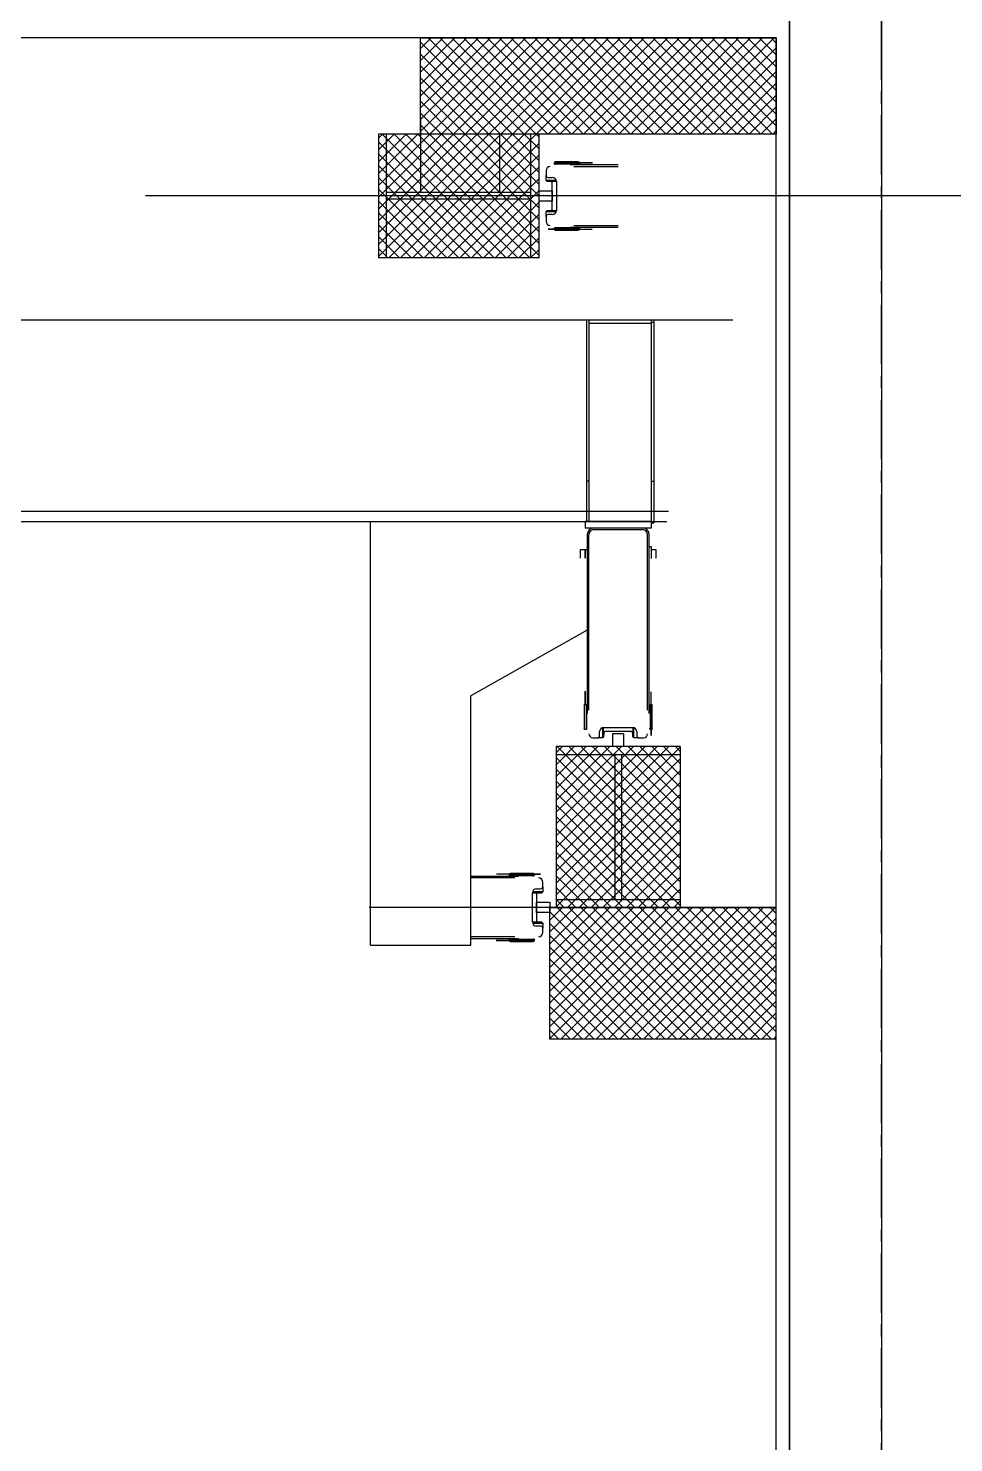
# Model space of a CAD drawing. Extents: x -599358 to 2865263, y -1062760 to 486533.
# Drawn here: x 1041848 to 1045361, y -676710 to -671342 of the extents above; entities that cross this region are included whole.
import ezdxf

# ---------------------------------------------------------------- set-up
doc = ezdxf.new("R2010")
doc.units = 0
for name, pattern in [('CENTER', [2, 1.25, -0.25, 0.25, -0.25]), ('DASH', [0.35, 0.25, -0.1]), ('DOTE', [2.42, 2, -0.2, 0.02, -0.2])]:
    doc.linetypes.add(name, pattern=pattern)
for name, color, linetype in [('A-AXIS-DOTE', 14, 'DOTE'), ('A-LIN-V', 9, 'Continuous'), ('COLUMN', 9, 'Continuous'), ('DOTE', 1, 'CENTER'), ('FAG16-10.01MA1-被', 7, 'Continuous'), ('FAG16-10.02MA1-被', 7, 'Continuous'), ('FAG16-10MA1-端梁结构', 7, 'Continuous'), ('FAG16-20.02MA1-轴', 7, 'Continuous'), ('FHSGH10105-主梁-01', 7, 'Continuous'), ('FHSGH10105-主梁-02', 7, 'Continuous'), ('FHSGH10105-主梁-04', 7, 'Continuous'), ('FHSGH10105-主梁-06', 7, 'Continuous'), ('端盖', 7, 'Continuous'), ('连接板', 7, 'Continuous')]:
    doc.layers.add(name, color=color, linetype=linetype)
pattern_1 = [(45, (2598370.4, 945.04), (-22.4506403, 22.4506403), []), (135, (2598370.4, 945.04), (-22.4506403, -22.4506403), [])]

# ---------------------------------------------------------------- blocks, each defined once
blk = doc.blocks.new('55555555rrrrrr-M')
at = {"layer": 'A-LIN-V'}
h = blk.add_hatch(dxfattribs=at)
h.set_pattern_fill('ANSI37', color=9, scale=20)
h.set_pattern_definition(pattern_1)
h.paths.add_polyline_path([(1524725, 578627.5), (1526075.4, 578627.5), (1526075.4, 578992.5), (1524725, 578992.5)])
h = blk.add_hatch(dxfattribs=at)
h.set_pattern_fill('ANSI37', color=9, scale=20)
h.set_pattern_definition(pattern_1)
h.paths.add_polyline_path([(1524565, 578157.5), (1525175, 578157.5), (1525175, 578627.5), (1524565, 578627.5)])
h = blk.add_hatch(dxfattribs=at)
h.set_pattern_fill('ANSI37', color=9, scale=20)
h.set_pattern_definition([(45, (2598370.4, 945.04), (-22.4506403, 22.4506403), []), (135, (2598370.4, 945.04), (-22.4506403, -22.4506403), [])])
h.paths.add_polyline_path([(1525239.7, 575692.5), (1525711.1, 575692.5), (1525711.1, 576302.5), (1525239.7, 576302.5)])
h = blk.add_hatch(dxfattribs=at)
h.set_pattern_fill('ANSI37', color=9, scale=20)
h.set_pattern_definition([(45, (2598370.4, 335.04), (-22.4506403, 22.4506403), []), (135, (2598370.4, 335.04), (-22.4506403, -22.4506403), [])])
h.paths.add_polyline_path([(1525215.4, 575192.5), (1526075.4, 575192.5), (1526075.4, 575692.5), (1525215.4, 575692.5)])
at = {"color": 2, "linetype": 'DASH'}
for p, q in [((1526075.4, 578992.5), (1519725.4, 578992.5)), ((1526075.4, 569227.5), (1526075.4, 578992.5))]:
    blk.add_line(p, q, dxfattribs=at)
at = {"color": 2, "ltscale": 0.5}
for p, q in [((1524565, 578627.5), (1524565, 578157.5)), ((1525143.6, 578157.5), (1525143.6, 578627.5)), ((1525175, 578157.5), (1525175, 578627.5)), ((1525143.6, 578405.1), (1524595, 578405.1)), ((1525143.6, 578379.9), (1524595, 578379.9)), ((1525711.1, 576302.5), (1525239.7, 576302.5)), ((1525239.7, 576302.5), (1525239.7, 576271.1)), ((1525711.1, 576302.5), (1525711.1, 576271.1)), ((1525711.1, 576271.1), (1525239.7, 576271.1)), ((1525239.7, 576271.1), (1525239.7, 575722.5)), ((1525462.8, 576271.1), (1525462.8, 575722.5)), ((1525488, 576271.1), (1525488, 575722.5)), ((1525711.1, 576271.1), (1525711.1, 575722.5)), ((1525239.7, 575722.5), (1525711.1, 575722.5)), ((1525239.7, 575722.5), (1525239.7, 575691.1)), ((1525239.7, 575692.5), (1525711.1, 575692.5)), ((1525711.1, 575722.5), (1525711.1, 575691.1))]:
    blk.add_line(p, q, dxfattribs=at)
at = {"color": 2, "linetype": 'DASH'}
for points in [[(1527525.4, 578392.5), (1523680.4, 578392.5)], [(1526075.4, 575692.5), (1524530.4, 575692.5)]]:
    blk.add_lwpolyline(points, dxfattribs=at)
at = {"color": 2, "ltscale": 0.5}
for points in [[(1524535.4, 575549.6), (1524535.4, 577157.5)], [(1525357.5, 576745), (1524915.4, 576495)], [(1524915.4, 575549.6), (1524915.4, 576495)], [(1526075.4, 575192.5), (1525215.4, 575192.5), (1525215.4, 575692.5), (1526075.4, 575692.5)]]:
    blk.add_lwpolyline(points, dxfattribs=at)
at = {"layer": 'A-AXIS-DOTE', "color": 2}
for points in [[(1525225, 578412.5), (1525225, 578372.5), (1525175, 578372.5), (1525175, 578412.5)], [(1525455.4, 576352.5), (1525495.4, 576352.5), (1525495.4, 576302.5), (1525455.4, 576302.5)], [(1525165.4, 575672.5), (1525165.4, 575712.5), (1525215.4, 575712.5), (1525215.4, 575672.5)]]:
    blk.add_lwpolyline(points, close=True, dxfattribs=at)
at = {"layer": 'A-LIN-V', "color": 2}
for p, q in [((1525175, 578627.5), (1524565, 578627.5)), ((1524595, 578627.5), (1524595, 578157.5)), ((1525175, 578157.5), (1524565, 578157.5))]:
    blk.add_line(p, q, dxfattribs=at)
blk.add_lwpolyline([(1526075.4, 578627.5), (1524725, 578627.5), (1524725, 578992.5), (1526075.4, 578992.5)], close=True, dxfattribs=at)
for points in [[(1524725, 578692.5), (1524725, 578405.1)], [(1525025, 578627.5), (1525025, 578405.1)]]:
    blk.add_lwpolyline(points, dxfattribs=at)
at = {"layer": 'FAG16-10.01MA1-被', "color": 2, "linetype": 'Continuous'}
for p, q in [((1525201.4, 578451.8), (1525201.4, 578471.1)), ((1525240.1, 578451.8), (1525201.4, 578451.8)), ((1525204.6, 578448.3), (1525201.4, 578451.8)), ((1525204.6, 578448.3), (1525240.7, 578448.3)), ((1525220.5, 578447.5), (1525204.6, 578448.3)), ((1525225, 578342.2), (1525225, 578442.8)), ((1525201.4, 578333.3), (1525204.7, 578336.7)), ((1525201.4, 578333.3), (1525240.2, 578333.3)), ((1525201.4, 578313.9), (1525201.4, 578333.3)), ((1525204.7, 578336.7), (1525220.5, 578337.5)), ((1525240.7, 578336.7), (1525204.7, 578336.7)), ((1525416.1, 576335.9), (1525396.8, 576335.9)), ((1525416.1, 576374.6), (1525416.1, 576335.9)), ((1525419.6, 576339.1), (1525416.1, 576335.9)), ((1525419.6, 576339.1), (1525419.6, 576375.2)), ((1525420.4, 576355), (1525419.6, 576339.1)), ((1525525.7, 576359.5), (1525425.1, 576359.5)), ((1525531.2, 576339.2), (1525530.4, 576355)), ((1525531.2, 576375.2), (1525531.2, 576339.2)), ((1525534.5, 576335.9), (1525531.2, 576339.2)), ((1525534.5, 576335.9), (1525534.5, 576374.6)), ((1525554, 576335.9), (1525534.5, 576335.9)), ((1525149.7, 575748.3), (1525185.7, 575748.3)), ((1525189, 575751.6), (1525150.2, 575751.6)), ((1525185.7, 575748.3), (1525169.9, 575747.5)), ((1525189, 575751.6), (1525185.7, 575748.3)), ((1525189, 575771.1), (1525189, 575751.6)), ((1525165.4, 575742.8), (1525165.4, 575642.2)), ((1525185.8, 575636.7), (1525149.7, 575636.7)), ((1525150.3, 575633.2), (1525189, 575633.2)), ((1525169.9, 575637.5), (1525185.8, 575636.7)), ((1525185.8, 575636.7), (1525189, 575633.2)), ((1525189, 575633.2), (1525189, 575613.9))]:
    blk.add_line(p, q, dxfattribs=at)
for centre, start, end in [((1525220.3, 578442.8), 360, 87), ((1525220.3, 578342.2), 273, 0), ((1525425.1, 576354.8), 90, 177), ((1525525.7, 576354.8), 3, 90), ((1525170.1, 575742.8), 93, 180), ((1525170.1, 575642.2), 180, 267)]:
    blk.add_arc(centre, 4.71, start, end, dxfattribs=at)
at = {"layer": 'FAG16-10.02MA1-被', "color": 2, "linetype": 'Continuous'}
for p, q in [((1525233.6, 578518.6), (1525236.7, 578521.7)), ((1525233.6, 578518.6), (1525326.8, 578518.6)), ((1525233.6, 578513.4), (1525233.6, 578518.6)), ((1525326.8, 578513.4), (1525233.6, 578513.4)), ((1525235.9, 578510.3), (1525235.9, 578513.4)), ((1525323.7, 578521.7), (1525236.7, 578521.7)), ((1525323.7, 578521.7), (1525324.7, 578521.7)), ((1525324.7, 578521.7), (1525327.9, 578518.6)), ((1525325.5, 578513.4), (1525325.5, 578510.3)), ((1525327.9, 578518.6), (1525326.8, 578518.6)), ((1525326.8, 578513.4), (1525327.9, 578513.4)), ((1525327.9, 578518.6), (1525327.9, 578513.4)), ((1525326.8, 578271.6), (1525233.6, 578271.6)), ((1525233.6, 578266.4), (1525233.6, 578271.6)), ((1525235.9, 578271.6), (1525235.9, 578274.6)), ((1525325.5, 578274.6), (1525325.5, 578271.6)), ((1525326.8, 578271.6), (1525327.9, 578271.6)), ((1525327.9, 578271.6), (1525327.9, 578266.4)), ((1525326.8, 578266.4), (1525233.6, 578266.4)), ((1525236.7, 578263.2), (1525233.6, 578266.4)), ((1525236.7, 578263.2), (1525323.7, 578263.2)), ((1525324.7, 578263.2), (1525323.7, 578263.2)), ((1525327.9, 578266.4), (1525324.7, 578263.2)), ((1525326.8, 578266.4), (1525327.9, 578266.4)), ((1525346.1, 576459.2), (1525349.3, 576462.3)), ((1525346.1, 576458.2), (1525346.1, 576459.2)), ((1525346.1, 576458.2), (1525346.1, 576371.2)), ((1525349.3, 576462.3), (1525349.3, 576461.3)), ((1525349.3, 576462.3), (1525354.5, 576462.3)), ((1525349.3, 576368.1), (1525349.3, 576461.3)), ((1525354.5, 576461.3), (1525354.5, 576462.3)), ((1525354.5, 576461.3), (1525354.5, 576368.1)), ((1525354.5, 576460), (1525357.5, 576460)), ((1525593.3, 576460), (1525596.3, 576460)), ((1525596.3, 576461.3), (1525596.3, 576462.3)), ((1525596.3, 576462.3), (1525601.5, 576462.3)), ((1525596.3, 576461.3), (1525596.3, 576368.1)), ((1525601.5, 576461.3), (1525601.5, 576462.3)), ((1525601.5, 576462.3), (1525604.6, 576459.2)), ((1525601.5, 576461.3), (1525601.5, 576368.1)), ((1525604.6, 576459.2), (1525604.6, 576458.2)), ((1525604.6, 576371.2), (1525604.6, 576458.2)), ((1525349.3, 576368.1), (1525346.1, 576371.2)), ((1525354.5, 576368.1), (1525349.3, 576368.1)), ((1525357.5, 576370.4), (1525354.5, 576370.4)), ((1525596.3, 576370.4), (1525593.3, 576370.4)), ((1525601.5, 576368.1), (1525596.3, 576368.1)), ((1525604.6, 576371.2), (1525601.5, 576368.1)), ((1525062.5, 575818.6), (1525065.7, 575821.7)), ((1525063.6, 575818.6), (1525062.5, 575818.6)), ((1525062.5, 575813.4), (1525062.5, 575818.6)), ((1525063.6, 575813.4), (1525062.5, 575813.4)), ((1525063.6, 575818.6), (1525156.8, 575818.6)), ((1525063.6, 575813.4), (1525156.8, 575813.4)), ((1525064.9, 575810.3), (1525064.9, 575813.4)), ((1525065.7, 575821.7), (1525066.7, 575821.7)), ((1525153.7, 575821.7), (1525066.7, 575821.7)), ((1525153.7, 575821.7), (1525156.8, 575818.6)), ((1525154.5, 575813.4), (1525154.5, 575810.3)), ((1525156.8, 575818.6), (1525156.8, 575813.4)), ((1525063.6, 575571.6), (1525062.5, 575571.6)), ((1525062.5, 575566.4), (1525062.5, 575571.6)), ((1525062.5, 575566.4), (1525063.6, 575566.4)), ((1525065.7, 575563.2), (1525062.5, 575566.4)), ((1525063.6, 575571.6), (1525156.8, 575571.6)), ((1525156.8, 575566.4), (1525063.6, 575566.4)), ((1525064.9, 575571.6), (1525064.9, 575574.6)), ((1525066.7, 575563.2), (1525065.7, 575563.2)), ((1525066.7, 575563.2), (1525153.7, 575563.2)), ((1525156.8, 575566.4), (1525153.7, 575563.2)), ((1525154.5, 575574.6), (1525154.5, 575571.6)), ((1525156.8, 575571.6), (1525156.8, 575566.4))]:
    blk.add_line(p, q, dxfattribs=at)
at = {"layer": 'FAG16-10MA1-端梁结构', "color": 2, "linetype": 'Continuous'}
for p, q in [((1525201.4, 578488.3), (1525201.4, 578471.1)), ((1525475, 578510.3), (1525293.7, 578510.3)), ((1525307.1, 578504.1), (1525475, 578504.1)), ((1525327.9, 578518.2), (1525378.1, 578518.2)), ((1525209.3, 578463.2), (1525225, 578463.2)), ((1525240.7, 578447.5), (1525240.7, 578337.5)), ((1525201.4, 578313.9), (1525201.4, 578296.6)), ((1525225, 578321.8), (1525209.3, 578321.8)), ((1525293.7, 578274.6), (1525475, 578274.6)), ((1525307.1, 578280.9), (1525475, 578280.9)), ((1525233.6, 578266.8), (1525210, 578266.8)), ((1525357.5, 577107.2), (1525357.5, 576428.2)), ((1525363.8, 576441.6), (1525363.8, 577107.2)), ((1525568.1, 577132.3), (1525382.7, 577132.3)), ((1525382.7, 577126.1), (1525568.1, 577126.1)), ((1525587, 576441.6), (1525587, 577107.2)), ((1525593.3, 576428.2), (1525593.3, 577107.2)), ((1525349.7, 577049.1), (1525349.7, 577017.6)), ((1525357.5, 577049.1), (1525349.7, 577049.1)), ((1525349.7, 576462.3), (1525349.7, 576512.6)), ((1525379.5, 576335.9), (1525396.8, 576335.9)), ((1525404.7, 576343.8), (1525404.7, 576359.5)), ((1525420.4, 576375.2), (1525530.4, 576375.2)), ((1525546.1, 576359.5), (1525546.1, 576343.8)), ((1525554, 576335.9), (1525571.3, 576335.9)), ((1525601.1, 576368.1), (1525601.1, 576344.5)), ((1525096.7, 575810.3), (1524915.4, 575810.3)), ((1525083.3, 575804.1), (1524915.4, 575804.1)), ((1525156.8, 575818.2), (1525180.4, 575818.2)), ((1525149.7, 575637.5), (1525149.7, 575747.5)), ((1525165.4, 575763.2), (1525181.1, 575763.2)), ((1525189, 575771.1), (1525189, 575788.3)), ((1525181.1, 575621.8), (1525165.4, 575621.8)), ((1525189, 575596.6), (1525189, 575613.9)), ((1524535.4, 575549.6), (1524915.4, 575549.6)), ((1525083.3, 575580.9), (1524915.4, 575580.9)), ((1524915.4, 575574.6), (1525096.7, 575574.6)), ((1525062.5, 575566.8), (1525012.3, 575566.8))]:
    blk.add_line(p, q, dxfattribs=at)
for centre, radius, start, end in [((1525217.1, 578488.3), 15.7, 90, 180), ((1525209.3, 578471.1), 7.86, 180, 270), ((1525225, 578447.5), 15.7, 0, 90), ((1525225, 578337.5), 15.7, 270, 0), ((1525209.3, 578313.9), 7.86, 90, 180), ((1525217.1, 578296.6), 15.7, 180, 270), ((1525382.7, 577107.2), 25.1, 90, 180), ((1525382.7, 577107.2), 18.9, 90, 180), ((1525568.1, 577107.2), 25.1, 0, 90), ((1525568.1, 577107.2), 18.9, 0, 90), ((1525379.5, 576351.6), 15.7, 180, 270), ((1525396.8, 576343.8), 7.86, 270, 0), ((1525420.4, 576359.5), 15.7, 90, 180), ((1525530.4, 576359.5), 15.7, 0, 90), ((1525554, 576343.8), 7.86, 180, 270), ((1525571.3, 576351.6), 15.7, 270, 0), ((1525173.3, 575788.3), 15.7, 0, 90), ((1525165.4, 575747.5), 15.7, 90, 180), ((1525181.1, 575771.1), 7.86, 270, 0), ((1525165.4, 575637.5), 15.7, 180, 270), ((1525173.3, 575596.6), 15.7, 270, 0), ((1525181.1, 575613.9), 7.86, 360, 90)]:
    blk.add_arc(centre, radius, start, end, dxfattribs=at)
at = {"layer": 'FAG16-20.02MA1-轴', "color": 2, "linetype": 'Continuous'}
for p, q in [((1525378.1, 578518.2), (1525327.9, 578518.2)), ((1525210, 578266.8), (1525233.6, 578266.8)), ((1525330.8, 577049.1), (1525330.8, 577017.6)), ((1525349.7, 577049.1), (1525330.8, 577049.1)), ((1525349.7, 577017.6), (1525349.7, 577049.1)), ((1525620, 577049.1), (1525601.1, 577049.1)), ((1525620, 577017.6), (1525620, 577049.1)), ((1525349.7, 576512.6), (1525349.7, 576462.3)), ((1525601.1, 576344.5), (1525601.1, 576368.1)), ((1525180.4, 575818.2), (1525156.8, 575818.2)), ((1525012.3, 575566.8), (1525062.5, 575566.8))]:
    blk.add_line(p, q, dxfattribs=at)
at = {"layer": 'FHSGH10105-主梁-01', "color": 2, "linetype": 'Continuous'}
for p, q in [((1525601.1, 577922.5), (1525601.1, 577309.5)), ((1525601.1, 577913.1), (1525610.1, 577913.1)), ((1525610.1, 577922.5), (1525610.1, 577309.5)), ((1525601.1, 577309.5), (1525610.1, 577309.5)), ((1525601.1, 577309.5), (1525601.1, 577152.4)), ((1525610.1, 577309.5), (1525610.1, 577152.4)), ((1525601.1, 577152.4), (1525610.1, 577152.4))]:
    blk.add_line(p, q, dxfattribs=at)
at = {"layer": 'FHSGH10105-主梁-02', "color": 2, "linetype": 'Continuous'}
for p, q in [((1525356.4, 577309.9), (1525356.4, 577922.5)), ((1525365.4, 577309.9), (1525365.4, 577922.5)), ((1525356.4, 577157.5), (1525356.4, 577309.9)), ((1525365.4, 577309.9), (1525356.4, 577309.9)), ((1525365.4, 577157.5), (1525365.4, 577309.9)), ((1525365.4, 577157.5), (1525356.4, 577157.5))]:
    blk.add_line(p, q, dxfattribs=at)
at = {"layer": 'FHSGH10105-主梁-04', "color": 2, "linetype": 'Continuous'}
for p, q in [((1519722.9, 577922.5), (1525911.1, 577922.5)), ((1525365.4, 577910.3), (1525601.1, 577910.3)), ((1525601.1, 577922.5), (1525601.1, 577913.1))]:
    blk.add_line(p, q, dxfattribs=at)
at = {"layer": 'FHSGH10105-主梁-06', "color": 2, "linetype": 'Continuous'}
for p, q in [((1519722.9, 577196.8), (1525666.4, 577196.8)), ((1525365.4, 577196.8), (1525601.1, 577196.8)), ((1519722.9, 577157.5), (1525659.7, 577157.5))]:
    blk.add_line(p, q, dxfattribs=at)
at = {"layer": '端盖', "color": 2, "linetype": 'Continuous'}
for p, q in [((1525327.9, 578266.8), (1525376.7, 578266.8)), ((1525593.3, 577061.6), (1525601.1, 577061.6)), ((1525601.1, 577061.6), (1525601.1, 577016.2)), ((1525601.1, 576462.3), (1525601.1, 576511.2)), ((1525062.5, 575818.2), (1525013.7, 575818.2))]:
    blk.add_line(p, q, dxfattribs=at)
at = {"layer": '连接板', "color": 2, "linetype": 'Continuous'}
for p, q in [((1525601.1, 577157.5), (1525349.7, 577157.5)), ((1525349.7, 577157.5), (1525349.7, 577132.3)), ((1525601.1, 577157.5), (1525601.1, 577132.3)), ((1525382.7, 577132.3), (1525349.7, 577132.3)), ((1525601.1, 577132.3), (1525568.1, 577132.3))]:
    blk.add_line(p, q, dxfattribs=at)
blk = doc.blocks.new('23423wer')
at = {"layer": 'A-AXIS-DOTE', "color": 1}
blk.add_line((-1667005.2, 543376.2), (-1667005.2, 531171.5), dxfattribs=at)
blk = doc.blocks.new('55555')
at = {"layer": 'COLUMN'}
for points in [[(-350, 700), (-350, -14200), (350, -14200), (350, 700)], [(16850, 700), (16850, -14200), (16150, -14200), (16150, 700)]]:
    blk.add_lwpolyline(points, close=True, dxfattribs=at)
blk = doc.blocks.new('23423wer-M')
at = {"layer": 'A-AXIS-DOTE', "color": 1}
blk.add_line((1667005.2, 543376.2), (1667005.2, 531171.5), dxfattribs=at)

msp = doc.modelspace()

# ---------------------------------------------------------------- linework, layer by layer
at = {"layer": 'DOTE', "ltscale": 180}
msp.add_line((1045087.4, -686656.8), (1045087.4, -659595.6), dxfattribs=at)

# ---------------------------------------------------------------- block references
at = {"xscale": 1.35874988235309, "yscale": 1.35874988235309, "zscale": 1.35874988235309}
for name, p in [('23423wer', (3310130.5, -1405197.5)), ('23423wer-M', (-1219955.7, -1405197.5))]:
    msp.add_blockref(name, p, dxfattribs=at)
at = {"layer": 'A-LIN-V'}
for name, p in [('55555', (1028587.4, -666643.2)), ('55555', (1045087.4, -666643.2)), ('55555555rrrrrr-M', (-481388, -1250370.7))]:
    msp.add_blockref(name, p, dxfattribs=at)

doc.saveas('drawing.dxf')
